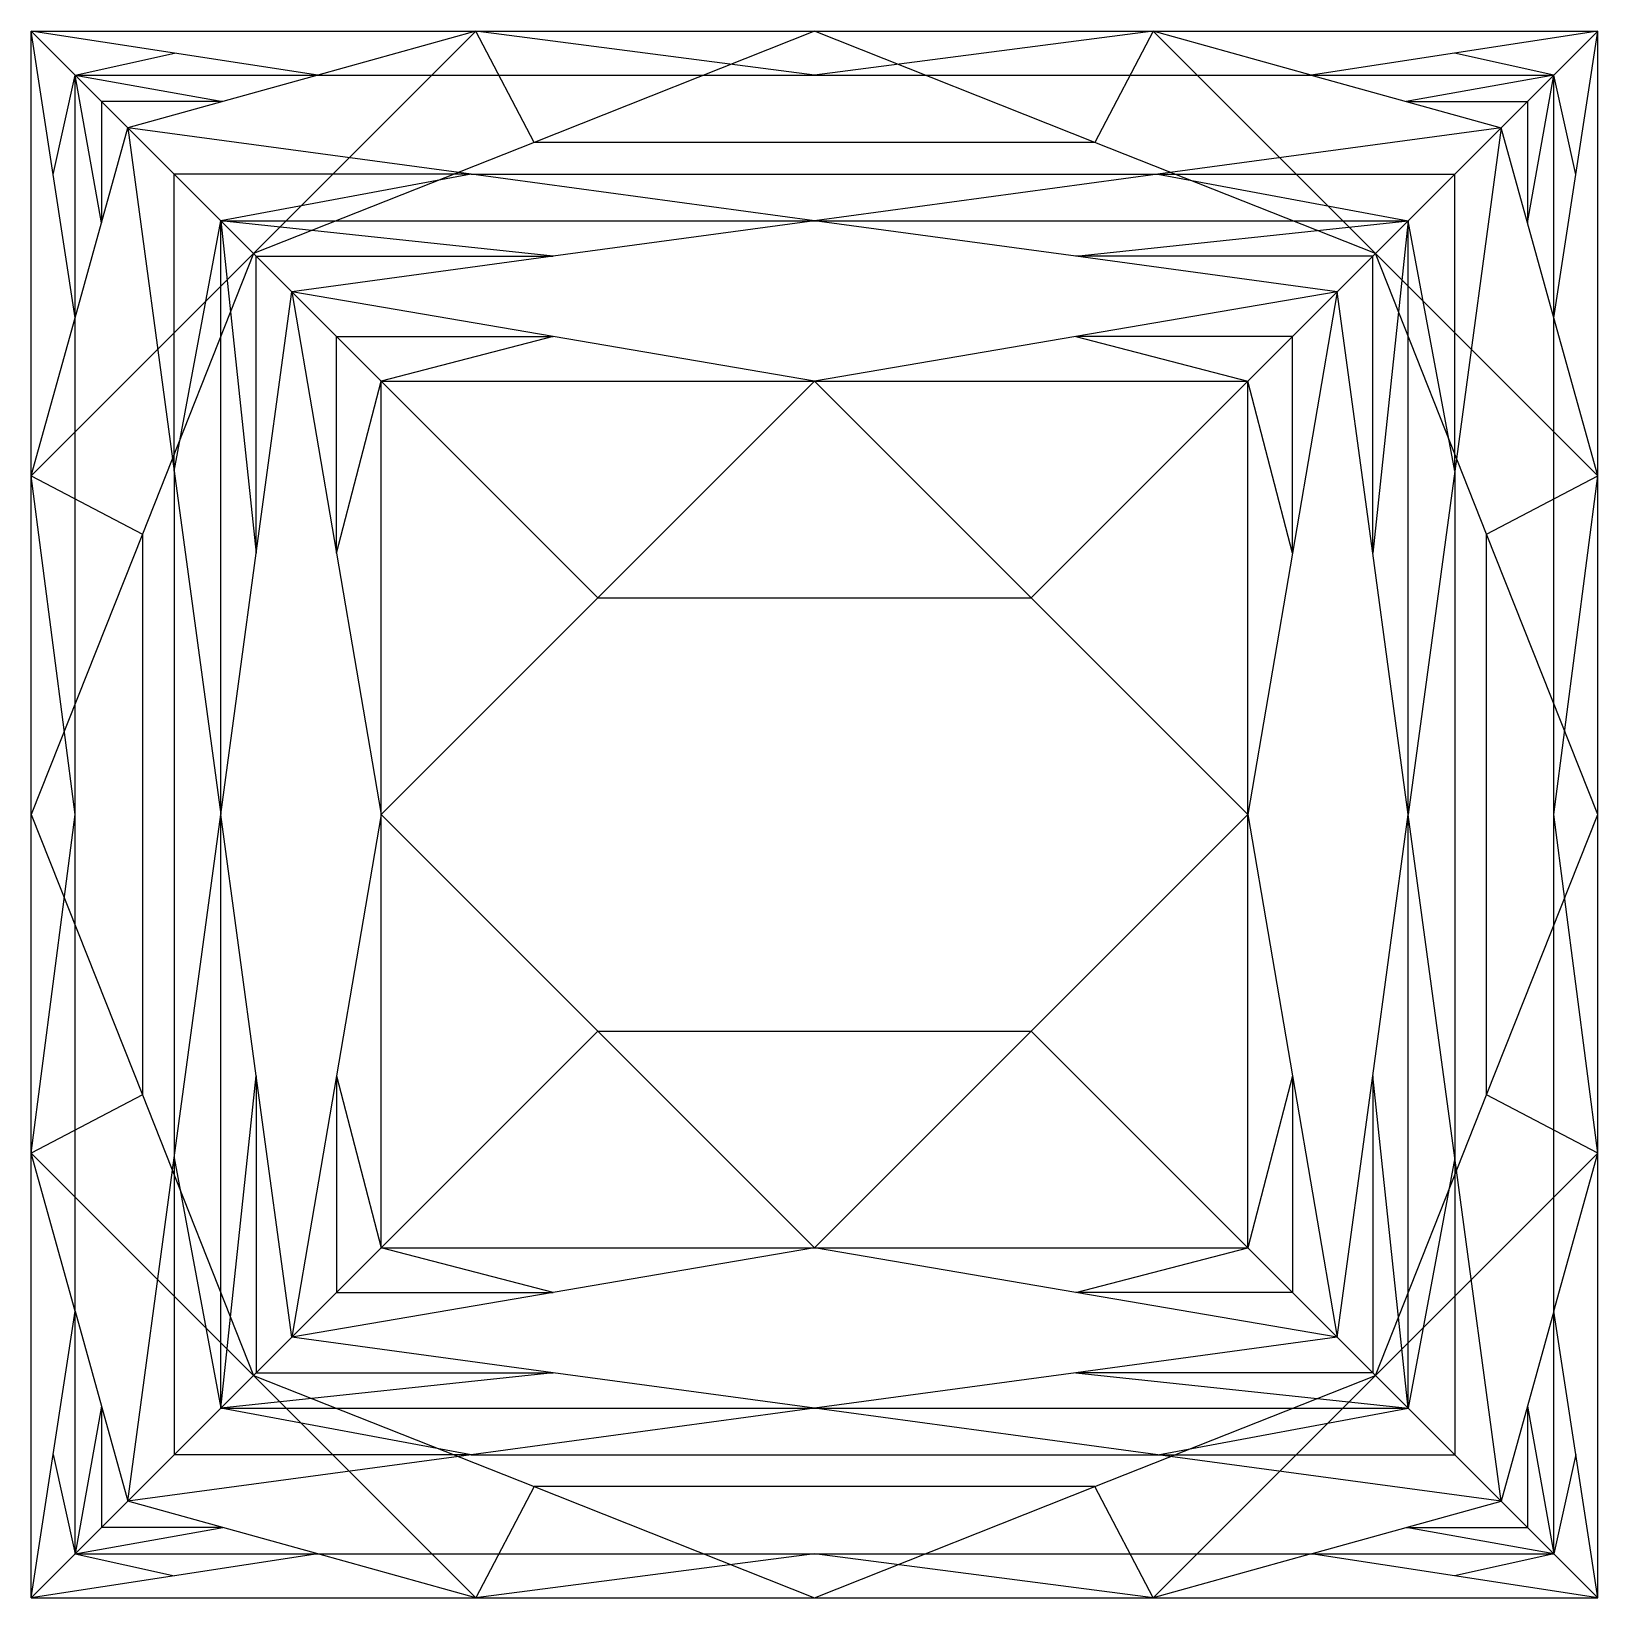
# Model space of a CAD drawing. Header units: metres. Extents: x 2275.35 to 2281.34, y 1392.89 to 1398.88.
import ezdxf

# ---------------------------------------------------------------- set-up
doc = ezdxf.new("R2010")
doc.units = ezdxf.units.M
for name, color, linetype in [('Extensão - Diagonais Horizontais', 42, 'Continuous'), ('Extensão - Diagonais Verticais', 30, 'Continuous'), ('Extensão - Montantes', 41, 'Continuous')]:
    doc.layers.add(name, color=color, linetype=linetype)

msp = doc.modelspace()

# ---------------------------------------------------------------- linework, layer by layer
at = {"layer": 'Extensão - Diagonais Horizontais'}
for p, q in [((2276.1959, 1398.0328, 9), (2275.3459, 1398.8828, 9)), ((2277.0459, 1398.8828, 9), (2276.1959, 1398.0328, 9)), ((2277.269, 1398.4578, 9), (2277.0459, 1398.8828, 9)), ((2278.3421, 1398.8828, 9), (2277.269, 1398.4578, 9)), ((2279.4151, 1398.4578, 9), (2278.3421, 1398.8828, 9)), ((2279.6382, 1398.8828, 9), (2279.4151, 1398.4578, 9)), ((2280.4882, 1398.0328, 9), (2279.6382, 1398.8828, 9)), ((2281.3382, 1398.8828, 9), (2280.4882, 1398.0328, 9)), ((2277.269, 1398.4578, 9), (2276.1959, 1398.0328, 9)), ((2279.4151, 1398.4578, 9), (2277.269, 1398.4578, 9)), ((2280.4882, 1398.0328, 9), (2279.4151, 1398.4578, 9)), ((2276.1959, 1398.0328, 9), (2275.3459, 1397.1828, 9)), ((2276.1959, 1398.0328, 9), (2275.7709, 1396.9597, 9)), ((2281.3382, 1397.1828, 9), (2280.4882, 1398.0328, 9)), ((2280.9132, 1396.9597, 9), (2280.4882, 1398.0328, 9)), ((2276.6844, 1397.5444, 21), (2277.5132, 1396.7155, 21)), ((2278.3421, 1397.5444, 21), (2277.5132, 1396.7155, 21)), ((2279.1709, 1396.7155, 21), (2278.3421, 1397.5444, 21)), ((2279.1709, 1396.7155, 21), (2279.9998, 1397.5444, 21)), ((2275.3459, 1397.1828, 9), (2275.7709, 1396.9597, 9)), ((2280.9132, 1396.9597, 9), (2281.3382, 1397.1828, 9)), ((2275.7709, 1396.9597, 9), (2275.3459, 1395.8867, 9)), ((2275.7709, 1396.9597, 9), (2275.7709, 1394.8136, 9)), ((2281.3382, 1395.8867, 9), (2280.9132, 1396.9597, 9)), ((2280.9132, 1394.8136, 9), (2280.9132, 1396.9597, 9)), ((2277.5132, 1396.7155, 21), (2276.6844, 1395.8867, 21)), ((2277.5132, 1396.7155, 21), (2279.1709, 1396.7155, 21)), ((2279.9998, 1395.8867, 21), (2279.1709, 1396.7155, 21)), ((2275.3459, 1395.8867, 9), (2275.7709, 1394.8136, 9)), ((2276.6844, 1395.8867, 21), (2277.5132, 1395.0578, 21)), ((2279.1709, 1395.0578, 21), (2279.9998, 1395.8867, 21)), ((2280.9132, 1394.8136, 9), (2281.3382, 1395.8867, 9)), ((2277.5132, 1395.0578, 21), (2276.6844, 1394.229, 21)), ((2277.5132, 1395.0578, 21), (2279.1709, 1395.0578, 21)), ((2277.5132, 1395.0578, 21), (2278.3421, 1394.229, 21)), ((2278.3421, 1394.229, 21), (2279.1709, 1395.0578, 21)), ((2279.1709, 1395.0578, 21), (2279.9998, 1394.229, 21)), ((2275.7709, 1394.8136, 9), (2275.3459, 1394.5905, 9)), ((2275.7709, 1394.8136, 9), (2276.1959, 1393.7405, 9)), ((2280.4882, 1393.7405, 9), (2280.9132, 1394.8136, 9)), ((2281.3382, 1394.5905, 9), (2280.9132, 1394.8136, 9)), ((2275.3459, 1394.5905, 9), (2276.1959, 1393.7405, 9)), ((2280.4882, 1393.7405, 9), (2281.3382, 1394.5905, 9)), ((2275.3459, 1392.8905, 9), (2276.1959, 1393.7405, 9)), ((2276.1959, 1393.7405, 9), (2277.269, 1393.3155, 9)), ((2276.1959, 1393.7405, 9), (2277.0459, 1392.8905, 9)), ((2279.4151, 1393.3155, 9), (2280.4882, 1393.7405, 9)), ((2279.6382, 1392.8905, 9), (2280.4882, 1393.7405, 9)), ((2281.3382, 1392.8905, 9), (2280.4882, 1393.7405, 9)), ((2277.269, 1393.3155, 9), (2277.0459, 1392.8905, 9)), ((2279.4151, 1393.3155, 9), (2277.269, 1393.3155, 9)), ((2277.269, 1393.3155, 9), (2278.3421, 1392.8905, 9)), ((2278.3421, 1392.8905, 9), (2279.4151, 1393.3155, 9)), ((2279.6382, 1392.8905, 9), (2279.4151, 1393.3155, 9))]:
    msp.add_line(p, q, dxfattribs=at)
at = {"layer": 'Extensão - Diagonais Verticais'}
for p, q in [((2275.894, 1398.7992, 9.75), (2275.3459, 1398.8828, 9)), ((2275.4296, 1398.3347, 9.75), (2275.3459, 1398.8828, 9)), ((2277.0459, 1398.8828, 9), (2276.4421, 1398.7155, 10.5)), ((2278.3421, 1398.7155, 10.5), (2277.0459, 1398.8828, 9)), ((2279.6382, 1398.8828, 9), (2278.3421, 1398.7155, 10.5)), ((2280.2421, 1398.7155, 10.5), (2279.6382, 1398.8828, 9)), ((2281.3382, 1398.8828, 9), (2280.7901, 1398.7992, 9.75)), ((2281.2546, 1398.3347, 9.75), (2281.3382, 1398.8828, 9)), ((2275.5132, 1398.7155, 10.5), (2275.894, 1398.7992, 9.75)), ((2276.4421, 1398.7155, 10.5), (2275.894, 1398.7992, 9.75)), ((2280.7901, 1398.7992, 9.75), (2280.2421, 1398.7155, 10.5)), ((2281.1709, 1398.7155, 10.5), (2280.7901, 1398.7992, 9.75)), ((2275.4296, 1398.3347, 9.75), (2275.5132, 1398.7155, 10.5)), ((2275.5132, 1398.7155, 10.5), (2276.0784, 1398.6147, 11.4034)), ((2275.614, 1398.1503, 11.4034), (2275.5132, 1398.7155, 10.5)), ((2276.4421, 1398.7155, 10.5), (2276.0784, 1398.6147, 11.4034)), ((2280.2421, 1398.7155, 10.5), (2280.6057, 1398.6147, 11.4034)), ((2281.1709, 1398.7155, 10.5), (2280.6057, 1398.6147, 11.4034)), ((2281.0702, 1398.1503, 11.4034), (2281.1709, 1398.7155, 10.5)), ((2281.2546, 1398.3347, 9.75), (2281.1709, 1398.7155, 10.5)), ((2276.0784, 1398.6147, 11.4034), (2275.614, 1398.6147, 11.4034)), ((2275.614, 1398.6147, 11.4034), (2275.614, 1398.1503, 11.4034)), ((2276.0784, 1398.6147, 11.4034), (2275.7147, 1398.514, 12.3067)), ((2280.6057, 1398.6147, 11.4034), (2281.0702, 1398.6147, 11.4034)), ((2280.6057, 1398.6147, 11.4034), (2280.9694, 1398.514, 12.3067)), ((2281.0702, 1398.6147, 11.4034), (2281.0702, 1398.1503, 11.4034)), ((2275.614, 1398.1503, 11.4034), (2275.7147, 1398.514, 12.3067)), ((2277.0284, 1398.3359, 13.9034), (2275.7147, 1398.514, 12.3067)), ((2275.7147, 1398.514, 12.3067), (2275.8928, 1397.2003, 13.9034)), ((2280.9694, 1398.514, 12.3067), (2279.6557, 1398.3359, 13.9034)), ((2280.9694, 1398.514, 12.3067), (2280.7913, 1397.2003, 13.9034)), ((2281.0702, 1398.1503, 11.4034), (2280.9694, 1398.514, 12.3067)), ((2275.5132, 1397.7867, 10.5), (2275.4296, 1398.3347, 9.75)), ((2277.0284, 1398.3359, 13.9034), (2275.8928, 1398.3359, 13.9034)), ((2275.8928, 1397.2003, 13.9034), (2275.8928, 1398.3359, 13.9034)), ((2277.0284, 1398.3359, 13.9034), (2276.0709, 1398.1578, 15.5)), ((2278.3421, 1398.1578, 15.5), (2277.0284, 1398.3359, 13.9034)), ((2277.0284, 1398.3359, 13.9034), (2279.6557, 1398.3359, 13.9034)), ((2279.6557, 1398.3359, 13.9034), (2278.3421, 1398.1578, 15.5)), ((2279.6557, 1398.3359, 13.9034), (2280.6132, 1398.1578, 15.5)), ((2279.6557, 1398.3359, 13.9034), (2280.7913, 1398.3359, 13.9034)), ((2280.7913, 1397.2003, 13.9034), (2280.7913, 1398.3359, 13.9034)), ((2281.1709, 1397.7867, 10.5), (2281.2546, 1398.3347, 9.75)), ((2275.5132, 1397.7867, 10.5), (2275.614, 1398.1503, 11.4034)), ((2275.8928, 1397.2003, 13.9034), (2276.0709, 1398.1578, 15.5)), ((2277.3421, 1398.0222, 16.7154), (2276.0709, 1398.1578, 15.5)), ((2276.0709, 1398.1578, 15.5), (2276.2065, 1396.8867, 16.7154)), ((2278.3421, 1398.1578, 15.5), (2277.3421, 1398.0222, 16.7154)), ((2279.3421, 1398.0222, 16.7154), (2278.3421, 1398.1578, 15.5)), ((2279.3421, 1398.0222, 16.7154), (2280.6132, 1398.1578, 15.5)), ((2280.6132, 1398.1578, 15.5), (2280.4777, 1396.8867, 16.7154)), ((2280.7913, 1397.2003, 13.9034), (2280.6132, 1398.1578, 15.5)), ((2281.1709, 1397.7867, 10.5), (2281.0702, 1398.1503, 11.4034)), ((2276.2065, 1398.0222, 16.7154), (2277.3421, 1398.0222, 16.7154)), ((2276.2065, 1396.8867, 16.7154), (2276.2065, 1398.0222, 16.7154)), ((2277.3421, 1398.0222, 16.7154), (2276.342, 1397.8867, 17.9308)), ((2280.3421, 1397.8867, 17.9308), (2279.3421, 1398.0222, 16.7154)), ((2280.4777, 1398.0222, 16.7154), (2279.3421, 1398.0222, 16.7154)), ((2280.4777, 1396.8867, 16.7154), (2280.4777, 1398.0222, 16.7154)), ((2276.2065, 1396.8867, 16.7154), (2276.342, 1397.8867, 17.9308)), ((2277.3421, 1397.7155, 19.4654), (2276.342, 1397.8867, 17.9308)), ((2276.342, 1397.8867, 17.9308), (2276.5132, 1396.8867, 19.4654)), ((2280.3421, 1397.8867, 17.9308), (2279.3421, 1397.7155, 19.4654)), ((2280.3421, 1397.8867, 17.9308), (2280.1709, 1396.8867, 19.4654)), ((2280.4777, 1396.8867, 16.7154), (2280.3421, 1397.8867, 17.9308)), ((2275.3459, 1397.1828, 9), (2275.5132, 1397.7867, 10.5)), ((2281.3382, 1397.1828, 9), (2281.1709, 1397.7867, 10.5)), ((2276.5132, 1397.7155, 19.4654), (2277.3421, 1397.7155, 19.4654)), ((2276.5132, 1396.8867, 19.4654), (2276.5132, 1397.7155, 19.4654)), ((2277.3421, 1397.7155, 19.4654), (2276.6844, 1397.5444, 21)), ((2278.3421, 1397.5444, 21), (2277.3421, 1397.7155, 19.4654)), ((2279.3421, 1397.7155, 19.4654), (2278.3421, 1397.5444, 21)), ((2280.1709, 1397.7155, 19.4654), (2279.3421, 1397.7155, 19.4654)), ((2279.3421, 1397.7155, 19.4654), (2279.9998, 1397.5444, 21)), ((2280.1709, 1396.8867, 19.4654), (2280.1709, 1397.7155, 19.4654)), ((2276.5132, 1396.8867, 19.4654), (2276.6844, 1397.5444, 21)), ((2280.1709, 1396.8867, 19.4654), (2279.9998, 1397.5444, 21)), ((2275.5132, 1395.8867, 10.5), (2275.3459, 1397.1828, 9)), ((2275.8928, 1397.2003, 13.9034), (2276.0709, 1395.8867, 15.5)), ((2275.8928, 1397.2003, 13.9034), (2275.8928, 1394.573, 13.9034)), ((2280.7913, 1397.2003, 13.9034), (2280.6132, 1395.8867, 15.5)), ((2280.7913, 1397.2003, 13.9034), (2280.7913, 1394.573, 13.9034)), ((2281.1709, 1395.8867, 10.5), (2281.3382, 1397.1828, 9)), ((2276.0709, 1395.8867, 15.5), (2276.2065, 1396.8867, 16.7154)), ((2276.5132, 1396.8867, 19.4654), (2276.6844, 1395.8867, 21)), ((2280.1709, 1396.8867, 19.4654), (2279.9998, 1395.8867, 21)), ((2280.6132, 1395.8867, 15.5), (2280.4777, 1396.8867, 16.7154)), ((2275.3459, 1394.5905, 9), (2275.5132, 1395.8867, 10.5)), ((2275.8928, 1394.573, 13.9034), (2276.0709, 1395.8867, 15.5)), ((2276.2065, 1394.8866, 16.7154), (2276.0709, 1395.8867, 15.5)), ((2276.6844, 1395.8867, 21), (2276.5132, 1394.8866, 19.4654)), ((2279.9998, 1395.8867, 21), (2280.1709, 1394.8866, 19.4654)), ((2280.4777, 1394.8866, 16.7154), (2280.6132, 1395.8867, 15.5)), ((2280.7913, 1394.573, 13.9034), (2280.6132, 1395.8867, 15.5)), ((2281.3382, 1394.5905, 9), (2281.1709, 1395.8867, 10.5)), ((2276.0709, 1393.6155, 15.5), (2276.2065, 1394.8866, 16.7154)), ((2276.342, 1393.8866, 17.9308), (2276.2065, 1394.8866, 16.7154)), ((2276.2065, 1394.8866, 16.7154), (2276.2065, 1393.7511, 16.7154)), ((2276.5132, 1394.8866, 19.4654), (2276.342, 1393.8866, 17.9308)), ((2276.5132, 1394.8866, 19.4654), (2276.5132, 1394.0578, 19.4654)), ((2276.5132, 1394.8866, 19.4654), (2276.6844, 1394.229, 21)), ((2280.1709, 1394.8866, 19.4654), (2279.9998, 1394.229, 21)), ((2280.1709, 1394.8866, 19.4654), (2280.1709, 1394.0578, 19.4654)), ((2280.1709, 1394.8866, 19.4654), (2280.3421, 1393.8866, 17.9308)), ((2280.3421, 1393.8866, 17.9308), (2280.4777, 1394.8866, 16.7154)), ((2280.6132, 1393.6155, 15.5), (2280.4777, 1394.8866, 16.7154)), ((2280.4777, 1394.8866, 16.7154), (2280.4777, 1393.7511, 16.7154)), ((2275.5132, 1393.9867, 10.5), (2275.3459, 1394.5905, 9)), ((2281.1709, 1393.9867, 10.5), (2281.3382, 1394.5905, 9)), ((2275.7147, 1393.2593, 12.3067), (2275.8928, 1394.573, 13.9034)), ((2275.8928, 1394.573, 13.9034), (2275.8928, 1393.4374, 13.9034)), ((2275.8928, 1394.573, 13.9034), (2276.0709, 1393.6155, 15.5)), ((2280.7913, 1394.573, 13.9034), (2280.6132, 1393.6155, 15.5)), ((2280.9694, 1393.2593, 12.3067), (2280.7913, 1394.573, 13.9034)), ((2280.7913, 1394.573, 13.9034), (2280.7913, 1393.4374, 13.9034)), ((2277.3421, 1394.0578, 19.4654), (2276.6844, 1394.229, 21)), ((2278.3421, 1394.229, 21), (2277.3421, 1394.0578, 19.4654)), ((2279.3421, 1394.0578, 19.4654), (2278.3421, 1394.229, 21)), ((2279.3421, 1394.0578, 19.4654), (2279.9998, 1394.229, 21)), ((2277.3421, 1394.0578, 19.4654), (2276.342, 1393.8866, 17.9308)), ((2276.5132, 1394.0578, 19.4654), (2277.3421, 1394.0578, 19.4654)), ((2280.3421, 1393.8866, 17.9308), (2279.3421, 1394.0578, 19.4654)), ((2280.1709, 1394.0578, 19.4654), (2279.3421, 1394.0578, 19.4654)), ((2275.4296, 1393.4386, 9.75), (2275.5132, 1393.9867, 10.5)), ((2275.5132, 1393.9867, 10.5), (2275.614, 1393.623, 11.4034)), ((2281.1709, 1393.9867, 10.5), (2281.0702, 1393.623, 11.4034)), ((2281.2546, 1393.4386, 9.75), (2281.1709, 1393.9867, 10.5)), ((2277.3421, 1393.7511, 16.7154), (2276.342, 1393.8866, 17.9308)), ((2280.3421, 1393.8866, 17.9308), (2279.3421, 1393.7511, 16.7154)), ((2277.3421, 1393.7511, 16.7154), (2276.0709, 1393.6155, 15.5)), ((2276.2065, 1393.7511, 16.7154), (2277.3421, 1393.7511, 16.7154)), ((2278.3421, 1393.6155, 15.5), (2277.3421, 1393.7511, 16.7154)), ((2279.3421, 1393.7511, 16.7154), (2278.3421, 1393.6155, 15.5)), ((2280.4777, 1393.7511, 16.7154), (2279.3421, 1393.7511, 16.7154)), ((2279.3421, 1393.7511, 16.7154), (2280.6132, 1393.6155, 15.5)), ((2275.614, 1393.623, 11.4034), (2275.5132, 1393.0578, 10.5)), ((2275.614, 1393.623, 11.4034), (2275.614, 1393.1586, 11.4034)), ((2275.614, 1393.623, 11.4034), (2275.7147, 1393.2593, 12.3067)), ((2277.0284, 1393.4374, 13.9034), (2276.0709, 1393.6155, 15.5)), ((2278.3421, 1393.6155, 15.5), (2277.0284, 1393.4374, 13.9034)), ((2279.6557, 1393.4374, 13.9034), (2278.3421, 1393.6155, 15.5)), ((2279.6557, 1393.4374, 13.9034), (2280.6132, 1393.6155, 15.5)), ((2281.0702, 1393.623, 11.4034), (2280.9694, 1393.2593, 12.3067)), ((2281.0702, 1393.623, 11.4034), (2281.1709, 1393.0578, 10.5)), ((2281.0702, 1393.623, 11.4034), (2281.0702, 1393.1586, 11.4034)), ((2275.3459, 1392.8905, 9), (2275.4296, 1393.4386, 9.75)), ((2275.4296, 1393.4386, 9.75), (2275.5132, 1393.0578, 10.5)), ((2277.0284, 1393.4374, 13.9034), (2275.7147, 1393.2593, 12.3067)), ((2277.0284, 1393.4374, 13.9034), (2275.8928, 1393.4374, 13.9034)), ((2277.0284, 1393.4374, 13.9034), (2279.6557, 1393.4374, 13.9034)), ((2280.9694, 1393.2593, 12.3067), (2279.6557, 1393.4374, 13.9034)), ((2279.6557, 1393.4374, 13.9034), (2280.7913, 1393.4374, 13.9034)), ((2281.2546, 1393.4386, 9.75), (2281.1709, 1393.0578, 10.5)), ((2281.3382, 1392.8905, 9), (2281.2546, 1393.4386, 9.75)), ((2276.0784, 1393.1586, 11.4034), (2275.7147, 1393.2593, 12.3067)), ((2280.6057, 1393.1586, 11.4034), (2280.9694, 1393.2593, 12.3067)), ((2275.5132, 1393.0578, 10.5), (2276.0784, 1393.1586, 11.4034)), ((2276.0784, 1393.1586, 11.4034), (2275.614, 1393.1586, 11.4034)), ((2276.4421, 1393.0578, 10.5), (2276.0784, 1393.1586, 11.4034)), ((2280.2421, 1393.0578, 10.5), (2280.6057, 1393.1586, 11.4034)), ((2281.1709, 1393.0578, 10.5), (2280.6057, 1393.1586, 11.4034)), ((2280.6057, 1393.1586, 11.4034), (2281.0702, 1393.1586, 11.4034)), ((2275.5132, 1393.0578, 10.5), (2275.894, 1392.9742, 9.75)), ((2276.4421, 1393.0578, 10.5), (2275.894, 1392.9742, 9.75)), ((2277.0459, 1392.8905, 9), (2276.4421, 1393.0578, 10.5)), ((2278.3421, 1393.0578, 10.5), (2277.0459, 1392.8905, 9)), ((2279.6382, 1392.8905, 9), (2278.3421, 1393.0578, 10.5)), ((2280.2421, 1393.0578, 10.5), (2279.6382, 1392.8905, 9)), ((2280.7901, 1392.9742, 9.75), (2280.2421, 1393.0578, 10.5)), ((2281.1709, 1393.0578, 10.5), (2280.7901, 1392.9742, 9.75)), ((2275.894, 1392.9742, 9.75), (2275.3459, 1392.8905, 9)), ((2281.3382, 1392.8905, 9), (2280.7901, 1392.9742, 9.75))]:
    msp.add_line(p, q, dxfattribs=at)
at = {"layer": 'Extensão - Diagonais Verticais', "extrusion": (5.46571e-16, -1, -2.22045e-16)}
for p, q in [((2275.5132, 1398.7155, 10.5), (2276.4421, 1398.7155, 10.5)), ((2276.4421, 1398.7155, 10.5), (2278.3421, 1398.7155, 10.5)), ((2278.3421, 1398.7155, 10.5), (2280.2421, 1398.7155, 10.5)), ((2280.2421, 1398.7155, 10.5), (2281.1709, 1398.7155, 10.5))]:
    msp.add_line(p, q, dxfattribs=at)
at = {"layer": 'Extensão - Diagonais Verticais', "extrusion": (-1, 7.68616e-16, -7.58979e-16)}
for p, q in [((2275.5132, 1397.7867, 10.5), (2275.5132, 1398.7155, 10.5)), ((2275.5132, 1395.8867, 10.5), (2275.5132, 1397.7867, 10.5)), ((2275.5132, 1393.9867, 10.5), (2275.5132, 1395.8867, 10.5)), ((2275.5132, 1393.0578, 10.5), (2275.5132, 1393.9867, 10.5))]:
    msp.add_line(p, q, dxfattribs=at)
at = {"layer": 'Extensão - Diagonais Verticais', "extrusion": (1, 7.68616e-16, -7.58979e-16)}
for p, q in [((2281.1709, 1397.7867, 10.5), (2281.1709, 1398.7155, 10.5)), ((2281.1709, 1395.8867, 10.5), (2281.1709, 1397.7867, 10.5)), ((2281.1709, 1393.9867, 10.5), (2281.1709, 1395.8867, 10.5)), ((2281.1709, 1393.0578, 10.5), (2281.1709, 1393.9867, 10.5))]:
    msp.add_line(p, q, dxfattribs=at)
at = {"layer": 'Extensão - Diagonais Verticais', "extrusion": (5.46571e-16, 1, -2.22045e-16)}
for p, q in [((2275.5132, 1393.0578, 10.5), (2276.4421, 1393.0578, 10.5)), ((2276.4421, 1393.0578, 10.5), (2278.3421, 1393.0578, 10.5)), ((2278.3421, 1393.0578, 10.5), (2280.2421, 1393.0578, 10.5)), ((2280.2421, 1393.0578, 10.5), (2281.1709, 1393.0578, 10.5))]:
    msp.add_line(p, q, dxfattribs=at)
at = {"layer": 'Extensão - Montantes', "extrusion": (5.46571e-16, -1, -2.22045e-16)}
for p, q in [((2275.3459, 1398.8828, 9), (2277.0459, 1398.8828, 9)), ((2277.0459, 1398.8828, 9), (2278.3421, 1398.8828, 9)), ((2278.3421, 1398.8828, 9), (2279.6382, 1398.8828, 9)), ((2279.6382, 1398.8828, 9), (2281.3382, 1398.8828, 9)), ((2276.0709, 1398.1578, 15.5), (2278.3421, 1398.1578, 15.5)), ((2278.3421, 1398.1578, 15.5), (2280.6132, 1398.1578, 15.5)), ((2276.6844, 1397.5444, 21), (2278.3421, 1397.5444, 21)), ((2278.3421, 1397.5444, 21), (2279.9998, 1397.5444, 21)), ((2276.6844, 1394.229, 21), (2278.3421, 1394.229, 21)), ((2278.3421, 1394.229, 21), (2279.9998, 1394.229, 21))]:
    msp.add_line(p, q, dxfattribs=at)
at = {"layer": 'Extensão - Montantes'}
for p, q in [((2275.5132, 1398.7155, 10.5), (2275.3459, 1398.8828, 9)), ((2281.1709, 1398.7155, 10.5), (2281.3382, 1398.8828, 9)), ((2275.614, 1398.6147, 11.4034), (2275.5132, 1398.7155, 10.5)), ((2281.0702, 1398.6147, 11.4034), (2281.1709, 1398.7155, 10.5)), ((2275.7147, 1398.514, 12.3067), (2275.614, 1398.6147, 11.4034)), ((2280.9694, 1398.514, 12.3067), (2281.0702, 1398.6147, 11.4034)), ((2275.8928, 1398.3359, 13.9034), (2275.7147, 1398.514, 12.3067)), ((2280.7913, 1398.3359, 13.9034), (2280.9694, 1398.514, 12.3067)), ((2276.0709, 1398.1578, 15.5), (2275.8928, 1398.3359, 13.9034)), ((2280.6132, 1398.1578, 15.5), (2280.7913, 1398.3359, 13.9034)), ((2276.2065, 1398.0222, 16.7154), (2276.0709, 1398.1578, 15.5)), ((2280.4777, 1398.0222, 16.7154), (2280.6132, 1398.1578, 15.5)), ((2276.342, 1397.8867, 17.9308), (2276.2065, 1398.0222, 16.7154)), ((2280.3421, 1397.8867, 17.9308), (2280.4777, 1398.0222, 16.7154)), ((2276.5132, 1397.7155, 19.4654), (2276.342, 1397.8867, 17.9308)), ((2280.1709, 1397.7155, 19.4654), (2280.3421, 1397.8867, 17.9308)), ((2276.6844, 1397.5444, 21), (2276.5132, 1397.7155, 19.4654)), ((2279.9998, 1397.5444, 21), (2280.1709, 1397.7155, 19.4654)), ((2276.6844, 1394.229, 21), (2276.5132, 1394.0578, 19.4654)), ((2279.9998, 1394.229, 21), (2280.1709, 1394.0578, 19.4654)), ((2276.5132, 1394.0578, 19.4654), (2276.342, 1393.8866, 17.9308)), ((2280.1709, 1394.0578, 19.4654), (2280.3421, 1393.8866, 17.9308)), ((2276.342, 1393.8866, 17.9308), (2276.2065, 1393.7511, 16.7154)), ((2280.3421, 1393.8866, 17.9308), (2280.4777, 1393.7511, 16.7154)), ((2276.2065, 1393.7511, 16.7154), (2276.0709, 1393.6155, 15.5)), ((2280.4777, 1393.7511, 16.7154), (2280.6132, 1393.6155, 15.5)), ((2276.0709, 1393.6155, 15.5), (2275.8928, 1393.4374, 13.9034)), ((2280.6132, 1393.6155, 15.5), (2280.7913, 1393.4374, 13.9034)), ((2275.8928, 1393.4374, 13.9034), (2275.7147, 1393.2593, 12.3067)), ((2280.7913, 1393.4374, 13.9034), (2280.9694, 1393.2593, 12.3067)), ((2275.7147, 1393.2593, 12.3067), (2275.614, 1393.1586, 11.4034)), ((2280.9694, 1393.2593, 12.3067), (2281.0702, 1393.1586, 11.4034)), ((2275.614, 1393.1586, 11.4034), (2275.5132, 1393.0578, 10.5)), ((2281.0702, 1393.1586, 11.4034), (2281.1709, 1393.0578, 10.5)), ((2275.5132, 1393.0578, 10.5), (2275.3459, 1392.8905, 9)), ((2281.1709, 1393.0578, 10.5), (2281.3382, 1392.8905, 9))]:
    msp.add_line(p, q, dxfattribs=at)
at = {"layer": 'Extensão - Montantes', "extrusion": (-1, 7.68616e-16, -7.58979e-16)}
for p, q in [((2275.3459, 1397.1828, 9), (2275.3459, 1398.8828, 9)), ((2276.0709, 1395.8867, 15.5), (2276.0709, 1398.1578, 15.5)), ((2275.3459, 1395.8867, 9), (2275.3459, 1397.1828, 9)), ((2275.3459, 1394.5905, 9), (2275.3459, 1395.8867, 9)), ((2276.0709, 1393.6155, 15.5), (2276.0709, 1395.8867, 15.5)), ((2275.3459, 1392.8905, 9), (2275.3459, 1394.5905, 9))]:
    msp.add_line(p, q, dxfattribs=at)
at = {"layer": 'Extensão - Montantes', "extrusion": (1, 7.68616e-16, -7.58979e-16)}
for p, q in [((2281.3382, 1397.1828, 9), (2281.3382, 1398.8828, 9)), ((2280.6132, 1395.8867, 15.5), (2280.6132, 1398.1578, 15.5)), ((2276.6844, 1395.8867, 21), (2276.6844, 1397.5444, 21)), ((2279.9998, 1395.8867, 21), (2279.9998, 1397.5444, 21)), ((2281.3382, 1395.8867, 9), (2281.3382, 1397.1828, 9)), ((2276.6844, 1394.229, 21), (2276.6844, 1395.8867, 21)), ((2279.9998, 1394.229, 21), (2279.9998, 1395.8867, 21)), ((2280.6132, 1393.6155, 15.5), (2280.6132, 1395.8867, 15.5)), ((2281.3382, 1394.5905, 9), (2281.3382, 1395.8867, 9)), ((2281.3382, 1392.8905, 9), (2281.3382, 1394.5905, 9))]:
    msp.add_line(p, q, dxfattribs=at)
at = {"layer": 'Extensão - Montantes', "extrusion": (5.46571e-16, 1, -2.22045e-16)}
for p, q in [((2276.0709, 1393.6155, 15.5), (2278.3421, 1393.6155, 15.5)), ((2278.3421, 1393.6155, 15.5), (2280.6132, 1393.6155, 15.5)), ((2275.3459, 1392.8905, 9), (2277.0459, 1392.8905, 9)), ((2277.0459, 1392.8905, 9), (2278.3421, 1392.8905, 9)), ((2278.3421, 1392.8905, 9), (2279.6382, 1392.8905, 9)), ((2279.6382, 1392.8905, 9), (2281.3382, 1392.8905, 9))]:
    msp.add_line(p, q, dxfattribs=at)

doc.saveas('drawing.dxf')
